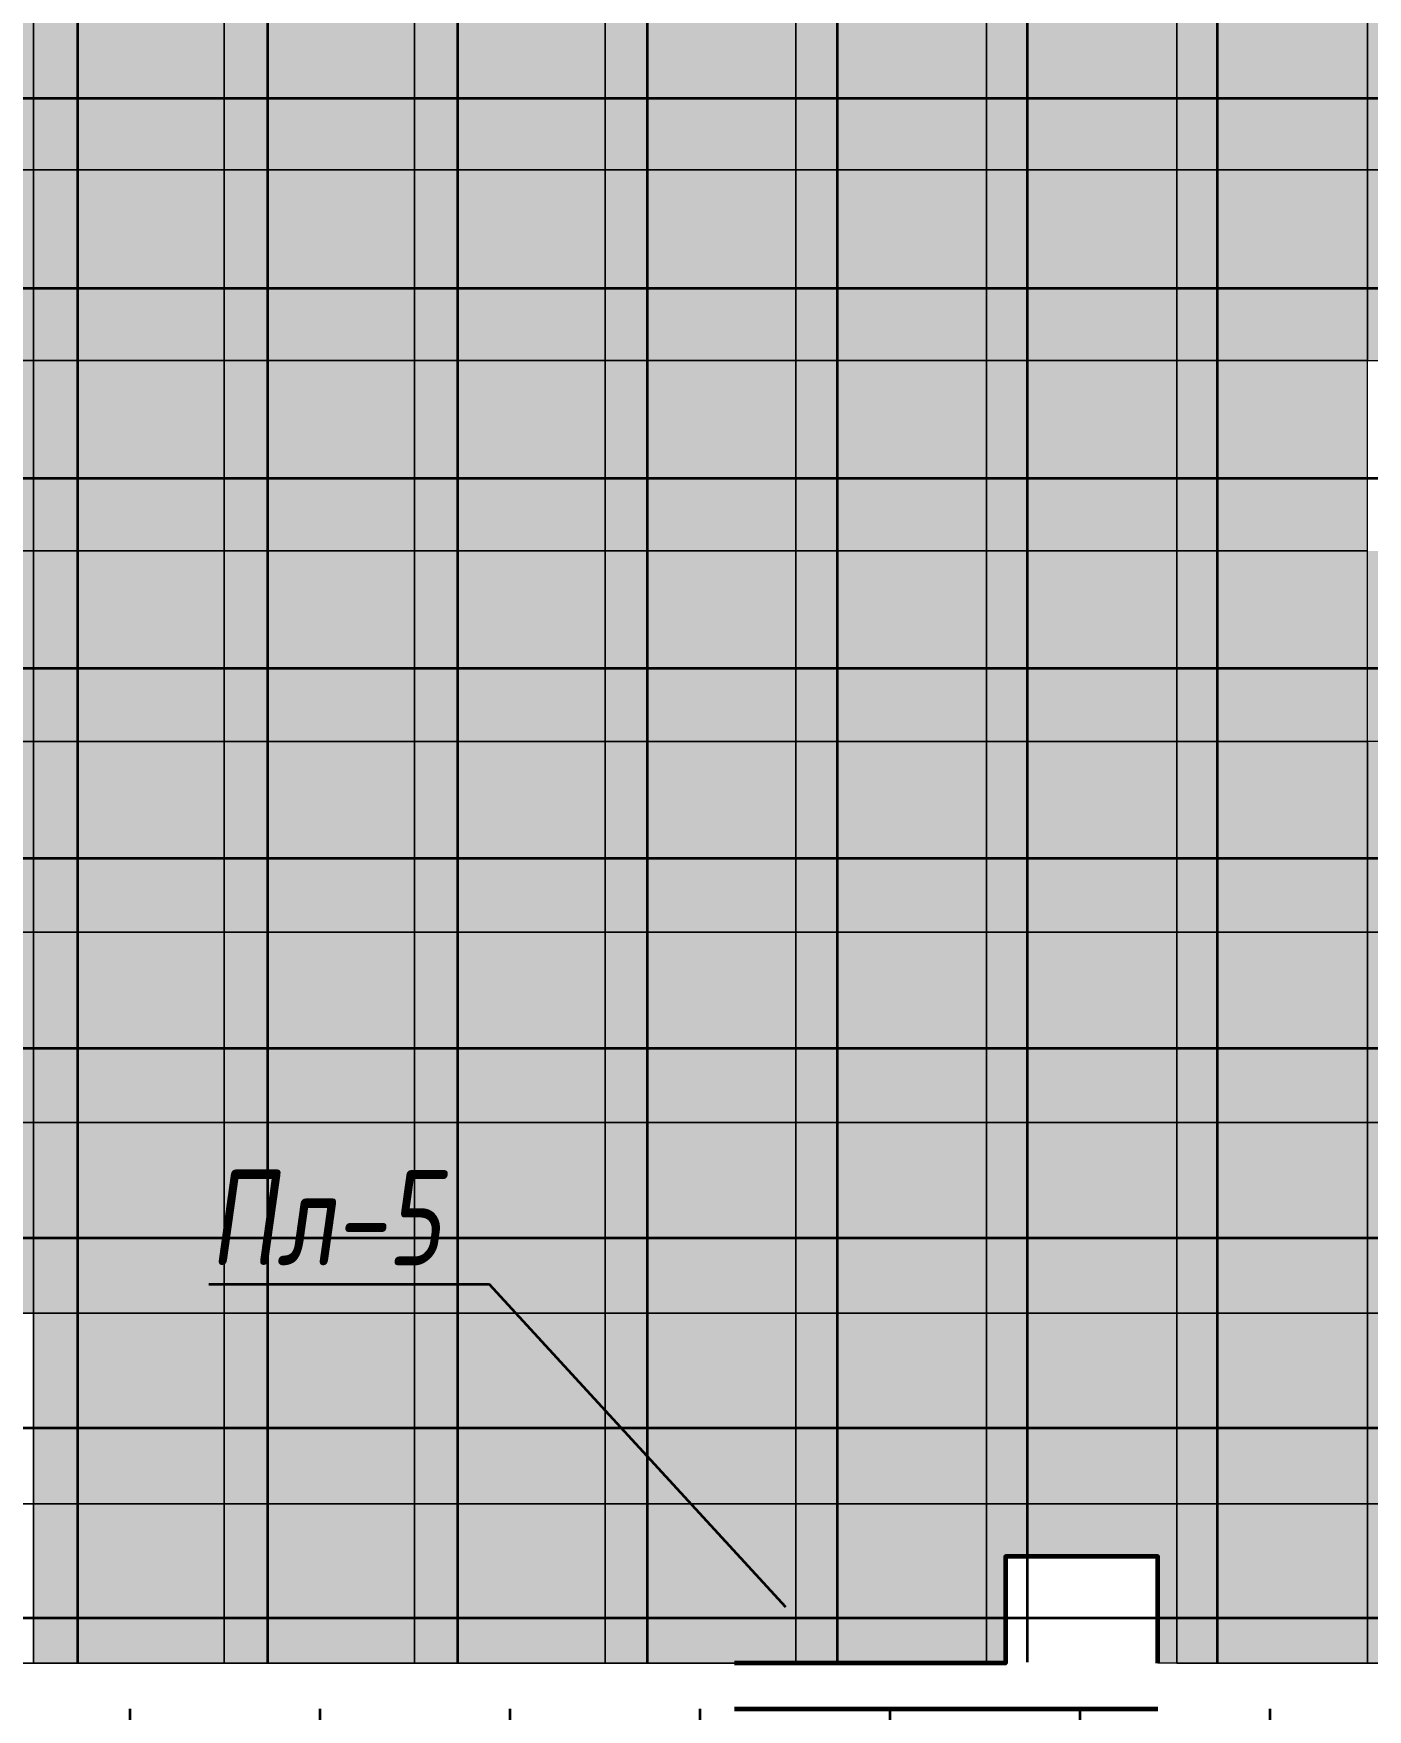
# Model space of a CAD drawing. Header units: millimetres. Extents: x -510890 to 418982, y -118257 to 141350.
# Drawn here: x -65046 to -61546, y -8092 to -3694 of the extents above; entities that cross this region are included whole.
import ezdxf
from ezdxf import colors
from ezdxf.entities.mleader import LeaderData, LeaderLine
from ezdxf.math import Vec2, Vec3

# ---------------------------------------------------------------- set-up
doc = ezdxf.new("R2010")
doc.units = ezdxf.units.MM
doc.layers.add('АР_Площадь контур', color=220, linetype='Continuous', lineweight=35, plot=False)
doc.styles.add('Архитект', font='isocpeur.ttf', dxfattribs={"width": 0.8, "oblique": 8})

msp = doc.modelspace()

# ---------------------------------------------------------------- hatches: boundary and pattern name
at = {"layer": 'АР_Площадь контур', "true_color": 0x000000, "transparency": 33554687}
h = msp.add_hatch(dxfattribs=at)
h.set_pattern_fill('ANSI37', color=18, scale=157, angle=45, style=0)
h.set_pattern_definition([(90, (-46985.16, -81626.3), (-498.475, 0), []), (180, (-46985.16, -81626.3), (-6e-14, -498.475), [])])
h.paths.add_polyline_path([(-59573.5, -7966.3), (-68190.9, -7971.6), (-68175.9, -7690.6), (-68375.9, -7690.6), (-68375.9, -6560.6), (-67775.9, -6560.6), (-67775.9, -6110.6), (-68375.9, -6110.6), (-68375.9, -4552.6), (-68375.9, -3312.6), (-68375.9, 169.4), (-68045.9, 169.4), (-68045.9, 3859.4), (-59558.5, 3862.5)])
at = {"layer": 'АР_Площадь контур', "lineweight": 5, "ltscale": 300, "true_color": 0xb8b9bc, "transparency": 33554687}
h = msp.add_hatch(color=9, dxfattribs=at)
h.dxf.hatch_style = 1
h.paths.add_polyline_path([(-70545.9, 1448.1), (-71045.9, 1448.1)], flags=17)
h.paths.add_polyline_path([(-69545.9, 448.1), (-70045.9, 448.1)], flags=17)
h.paths.add_polyline_path([(-68545.9, -551.9), (-69045.9, -551.9)])
h.paths.add_polyline_path([(-67545.9, -1051.9), (-68045.9, -1051.9), (-68045.9, -1551.9), (-67545.9, -1551.9)])
h.paths.add_polyline_path([(-67545.9, -1551.9), (-68045.9, -1551.9)], flags=17)
h.paths.add_polyline_path([(-67045.9, -1051.9), (-67545.9, -1051.9), (-67545.9, -2051.9), (-67045.9, -2051.9)])
h.paths.add_polyline_path([(-67045.9, -2051.9), (-67545.9, -2051.9), (-67545.9, -2551.9), (-67045.9, -2551.9)])
h.paths.add_polyline_path([(-66545.9, -2051.9), (-67045.9, -2051.9), (-67045.9, -2551.9), (-66545.9, -2551.9)])
h.paths.add_polyline_path([(-66545.9, -2551.9), (-67045.9, -2551.9)], flags=17)
h.paths.add_polyline_path([(-66045.9, -2051.9), (-66545.9, -2051.9), (-66545.9, -3051.9), (-66045.9, -3051.9)])
h.paths.add_polyline_path([(-66045.9, -3051.9), (-66545.9, -3051.9), (-66545.9, -3551.9), (-66045.9, -3551.9)])
h.paths.add_polyline_path([(-65545.9, -3051.9), (-66045.9, -3051.9), (-66045.9, -3551.9), (-65545.9, -3551.9)])
h.paths.add_polyline_path([(-65545.9, -3551.9), (-65545.9, -4051.9)], flags=17)
h.paths.add_polyline_path([(-65045.9, -3051.9), (-65545.9, -3051.9), (-65545.9, -4051.9), (-65045.9, -4051.9)])
h.paths.add_polyline_path([(-65045.9, -4051.9), (-65545.9, -4051.9), (-65545.9, -4551.9), (-65045.9, -4551.9)])
h.paths.add_polyline_path([(-68375.9, -1051.9), (-68375.9, -1551.9), (-68045.9, -1551.9), (-68045.9, -1051.9)])
h.paths.add_polyline_path([(-68375.9, -51.9), (-68375.9, -1051.9), (-68045.9, -1051.9), (-68045.9, -51.9)])
at = {"layer": 'АР_Площадь контур', "true_color": 0x000000, "transparency": 33554687}
h = msp.add_hatch(dxfattribs=at)
h.set_pattern_fill('ANSI37', color=18, scale=157, angle=45, style=0)
h.set_pattern_definition([(90, (2999.9, -126491.3), (-498.475, 0), []), (180, (2999.9, -126491.3), (-6e-14, -498.475), [])])
h.paths.add_polyline_path([(-72318.8, -8090.6), (-72318.8, -13690.6), (-62095.9, -13690.6), (-62095.9, -13690.6), (-62095.9, -24584.8), (-59546, -24584.8), (-59546, -20121.9), (-58736, -20121.9, 0.371959), (-50060.9, -11580.6), (-50060.9, -10640.6), (-44215.9, -10640.6), (-44215.9, -8090.6), (-44495.9, -8090.6), (-44495.9, -7690.6), (-44215.9, -7690.6), (-44215.9, -4675.7), (-44965.9, -4675.7), (-44965.9, -1940.6), (-46605.9, -1940.6), (-46605.9, 859.4), (-56095.9, 859.4), (-56095.9, -1970.6), (-50495.9, -1970.6), (-50495.9, -1690.6), (-49973.5, -1690.6), (-49975.9, -8090.6)])
h.paths.add_polyline_path([(-56495.8, -13690.6), (-56495.8, -14090.6), (-56095.8, -14090.6), (-56095.8, -13690.6)], flags=0)
at = {"layer": 'АР_Площадь контур', "lineweight": 5, "ltscale": 300, "transparency": 33554687}
h = msp.add_hatch(color=252, dxfattribs=at)
h.dxf.hatch_style = 1
h.paths.add_polyline_path([(-64545.9, -51.9), (-65045.9, -51.9), (-65045.9, -551.9), (-64545.9, -551.9)])
h.paths.add_polyline_path([(-64545.9, -551.9), (-65045.9, -551.9)], flags=17)
h.paths.add_polyline_path([(-64045.9, -51.9), (-64545.9, -51.9), (-64545.9, -1051.9), (-64045.9, -1051.9)])
h.paths.add_polyline_path([(-64045.9, -1051.9), (-64545.9, -1051.9), (-64545.9, -1551.9), (-64045.9, -1551.9)])
h.paths.add_polyline_path([(-63545.9, -1051.9), (-64045.9, -1051.9), (-64045.9, -1551.9), (-63545.9, -1551.9)])
h.paths.add_polyline_path([(-63545.9, -1551.9), (-64045.9, -1551.9)], flags=17)
h.paths.add_polyline_path([(-63045.9, -1051.9), (-63545.9, -1051.9), (-63545.9, -2051.9), (-63045.9, -2051.9)])
h.paths.add_polyline_path([(-63045.9, -2051.9), (-63545.9, -2051.9), (-63545.9, -2551.9), (-63045.9, -2551.9)])
h.paths.add_polyline_path([(-62545.9, -2051.9), (-63045.9, -2051.9), (-63045.9, -2551.9), (-62545.9, -2551.9)])
h.paths.add_polyline_path([(-62545.9, -2551.9), (-63045.9, -2551.9)], flags=17)
h.paths.add_polyline_path([(-62045.9, -3051.9), (-62545.9, -3051.9), (-62545.9, -3551.9), (-62045.9, -3551.9)])
h.paths.add_polyline_path([(-61545.9, -3051.9), (-62045.9, -3051.9), (-62045.9, -3551.9), (-61545.9, -3551.9)])
h.paths.add_polyline_path([(-61545.9, -3551.9), (-62045.9, -3551.9)], flags=17)
h.paths.add_polyline_path([(-61045.9, -3051.9), (-61545.9, -3051.9), (-61545.9, -4051.9), (-61045.9, -4051.9)])
h.paths.add_polyline_path([(-61045.9, -4051.9), (-61545.9, -4051.9), (-61545.9, -4551.9), (-61045.9, -4551.9)])
h.paths.add_polyline_path([(-60045.9, -4051.9), (-61045.9, -4051.9), (-61045.9, -4551.9), (-60045.9, -4551.9)])
h.paths.add_polyline_path([(-62095.9, -2051.9), (-62095.9, -2090.6), (-62495.9, -2090.6), (-62495.9, -2051.9), (-62545.9, -2051.9), (-62545.9, -3051.9), (-62045.9, -3051.9), (-62045.9, -2051.9)])
at = {"layer": 'АР_Площадь контур', "lineweight": 5, "ltscale": 300, "true_color": 0xb8b9bc, "transparency": 33554687}
h = msp.add_hatch(color=9, dxfattribs=at)
h.dxf.hatch_style = 1
h.paths.add_polyline_path([(-61545.9, -4051.9), (-62045.9, -4051.9), (-62045.9, -4551.9), (-61545.9, -4551.9)])
h.paths.add_polyline_path([(-61545.9, -3551.9), (-62045.9, -3551.9), (-62045.9, -4051.9), (-61545.9, -4051.9)])
h.paths.add_polyline_path([(-62045.9, -3551.9), (-62545.9, -3551.9), (-62545.9, -4051.9), (-62045.9, -4051.9)])
h.paths.add_polyline_path([(-62545.9, -3551.9), (-63045.9, -3551.9), (-63045.9, -4051.9), (-62545.9, -4051.9)])
h.paths.add_polyline_path([(-62545.9, -3051.9), (-63045.9, -3051.9), (-63045.9, -3551.9), (-62545.9, -3551.9)])
h.paths.add_polyline_path([(-62545.9, -2551.9), (-63045.9, -2551.9), (-63045.9, -3051.9), (-62545.9, -3051.9)])
h.paths.add_polyline_path([(-63045.9, -2551.9), (-63545.9, -2551.9), (-63545.9, -3051.9), (-63045.9, -3051.9)])
h.paths.add_polyline_path([(-63545.9, -2551.9), (-64045.9, -2551.9), (-64045.9, -3051.9), (-63545.9, -3051.9)])
h.paths.add_polyline_path([(-63545.9, -2051.9), (-64045.9, -2051.9), (-64045.9, -2551.9), (-63545.9, -2551.9)])
h.paths.add_polyline_path([(-63545.9, -1551.9), (-64045.9, -1551.9), (-64045.9, -2051.9), (-63545.9, -2051.9)])
h.paths.add_polyline_path([(-64045.9, -1551.9), (-64545.9, -1551.9), (-64545.9, -2051.9), (-64045.9, -2051.9)])
h.paths.add_polyline_path([(-64545.9, -1551.9), (-65045.9, -1551.9), (-65045.9, -2051.9), (-64545.9, -2051.9)])
h.paths.add_polyline_path([(-64545.9, -1051.9), (-65045.9, -1051.9), (-65045.9, -1551.9), (-64545.9, -1551.9)])
h.paths.add_polyline_path([(-64545.9, -551.9), (-65045.9, -551.9), (-65045.9, -1051.9), (-64545.9, -1051.9)])
at = {"layer": 'АР_Площадь контур', "lineweight": 5, "ltscale": 300, "transparency": 33554687}
h = msp.add_hatch(color=252, dxfattribs=at)
h.dxf.hatch_style = 1
h.paths.add_polyline_path([(-66045.9, -2051.9), (-66545.9, -2051.9)], flags=17)
h.paths.add_polyline_path([(-65045.9, -3051.9), (-65545.9, -3051.9)], flags=17)
h.paths.add_polyline_path([(-64545.9, -2551.9), (-65045.9, -2551.9), (-65045.9, -3551.9), (-64545.9, -3551.9)])
h.paths.add_polyline_path([(-64545.9, -3551.9), (-65045.9, -3551.9), (-65045.9, -4051.9), (-64545.9, -4051.9)])
h.paths.add_polyline_path([(-64045.9, -3551.9), (-64545.9, -3551.9), (-64545.9, -4051.9), (-64045.9, -4051.9)])
h.paths.add_polyline_path([(-64045.9, -4051.9), (-64545.9, -4051.9)], flags=17)
h.paths.add_polyline_path([(-63545.9, -3551.9), (-64045.9, -3551.9), (-64045.9, -4551.9), (-63545.9, -4551.9)])
h.paths.add_polyline_path([(-63045.9, -5051.9), (-63545.9, -5051.9)], flags=17)
at = {"layer": 'АР_Площадь контур', "lineweight": 5, "ltscale": 300, "true_color": 0x828487, "transparency": 33554687}
h = msp.add_hatch(color=252, dxfattribs=at)
h.dxf.hatch_style = 1
h.paths.add_polyline_path([(-64545.9, -2551.9), (-65045.9, -2551.9)])
h.paths.add_polyline_path([(-64045.9, -2051.9), (-64545.9, -2051.9), (-64545.9, -3051.9), (-64045.9, -3051.9)])
h.paths.add_polyline_path([(-64045.9, -3051.9), (-64545.9, -3051.9), (-64545.9, -3551.9), (-64045.9, -3551.9)])
h.paths.add_polyline_path([(-63045.9, -3051.9), (-64045.9, -3051.9), (-64045.9, -3551.9), (-63045.9, -3551.9)])
h.paths.add_polyline_path([(-64545.9, -2051.9), (-65045.9, -2051.9), (-65045.9, -2551.9), (-64545.9, -2551.9)])
h.paths.add_polyline_path([(-63545.9, -3551.9), (-63545.9, -4051.9)], flags=17)
h.paths.add_polyline_path([(-63045.9, -3604.4), (-63045.9, -3551.9), (-63382, -3551.9), (-63545.9, -3551.9), (-63545.9, -4051.9), (-63045.9, -4051.9)])
h.paths.add_polyline_path([(-63045.9, -4051.9), (-63545.9, -4051.9), (-63545.9, -4551.9), (-63045.9, -4551.9)])
h.paths.add_polyline_path([(-62045.9, -4051.9), (-63045.9, -4051.9), (-63045.9, -4551.9), (-62045.9, -4551.9)])
at = {"layer": 'АР_Площадь контур', "lineweight": 5, "ltscale": 300, "true_color": 0xb8b9bc, "transparency": 33554687}
h = msp.add_hatch(color=9, dxfattribs=at)
h.dxf.hatch_style = 1
h.paths.add_polyline_path([(-65045.9, -7051.9), (-65545.9, -7051.9)], flags=17)
h.paths.add_polyline_path([(-65045.9, -6551.9), (-65545.9, -6551.9), (-65545.9, -7051.9), (-65045.9, -7051.9)])
h.paths.add_polyline_path([(-65545.9, -6551.9), (-66045.9, -6551.9), (-66045.9, -7051.9), (-65545.9, -7051.9)])
h.paths.add_polyline_path([(-65545.9, -5551.9), (-66045.9, -5551.9), (-66045.9, -6551.9), (-65545.9, -6551.9)])
h.paths.add_polyline_path([(-66045.9, -6051.9), (-66545.9, -6051.9)], flags=17)
h.paths.add_polyline_path([(-66045.9, -5551.9), (-66545.9, -5551.9), (-66545.9, -6051.9), (-66045.9, -6051.9)])
h.paths.add_polyline_path([(-66545.9, -5551.9), (-67045.9, -5551.9), (-67045.9, -6051.9), (-66545.9, -6051.9)])
h.paths.add_polyline_path([(-66545.9, -4551.9), (-67045.9, -4551.9), (-67045.9, -5551.9), (-66545.9, -5551.9)])
h.paths.add_polyline_path([(-67045.9, -5051.9), (-67545.9, -5051.9)])
h.paths.add_polyline_path([(-67045.9, -4551.9), (-67545.9, -4551.9), (-67545.9, -5051.9), (-67045.9, -5051.9)])
h.paths.add_polyline_path([(-67545.9, -4551.9), (-68045.9, -4551.9), (-68045.9, -5051.9), (-67545.9, -5051.9)])
h.paths.add_polyline_path([(-68045.9, -4051.9), (-68545.9, -4051.9)])
h.paths.add_polyline_path([(-69045.9, -3051.9), (-69545.9, -3051.9)], flags=17)
at = {"layer": 'АР_Площадь контур', "lineweight": 5, "ltscale": 300, "true_color": 0xc7c8ca, "transparency": 33554687}
h = msp.add_hatch(color=9, dxfattribs=at)
h.dxf.hatch_style = 1
h.paths.add_polyline_path([(-65046.1, -4551.8), (-64646.2, -4551.9), (-64045.9, -4551.9), (-64045.9, -4051.9), (-65045.9, -4051.9), (-65045.9, -4203.2)])
at = {"layer": 'АР_Площадь контур', "lineweight": 5, "ltscale": 300, "true_color": 0x828487, "transparency": 33554687}
h = msp.add_hatch(color=252, dxfattribs=at)
h.dxf.hatch_style = 1
h.paths.add_polyline_path([(-65045.9, -4551.9), (-65545.9, -4551.9), (-65545.9, -4621.1), (-65045.9, -4621.1)])
h = msp.add_hatch(color=252, dxfattribs=at)
h.dxf.hatch_style = 1
h.paths.add_polyline_path([(-62545.9, -7051.9), (-63045.9, -7051.9), (-63045.9, -7551.9), (-62545.9, -7551.9)])
h.paths.add_polyline_path([(-62545.9, -6551.9), (-63045.9, -6551.9), (-63045.9, -7051.9), (-62545.9, -7051.9)])
h.paths.add_polyline_path([(-63045.9, -6551.9), (-63545.9, -6551.9), (-63545.9, -7051.9), (-63045.9, -7051.9)])
h.paths.add_polyline_path([(-63545.9, -6551.9), (-64045.9, -6551.9), (-64045.9, -7051.9), (-63545.9, -7051.9)])
h.paths.add_polyline_path([(-63545.9, -6051.9), (-64045.9, -6051.9), (-64045.9, -6551.9), (-63545.9, -6551.9)])
h.paths.add_polyline_path([(-63545.9, -5551.9), (-64045.9, -5551.9), (-64045.9, -6051.9), (-63545.9, -6051.9)])
h.paths.add_polyline_path([(-64045.9, -5551.9), (-64545.9, -5551.9), (-64545.9, -6051.9), (-64045.9, -6051.9)])
h.paths.add_polyline_path([(-64545.9, -5551.9), (-65045.9, -5551.9), (-65045.9, -6051.9), (-64545.9, -6051.9)])
h.paths.add_polyline_path([(-64545.9, -5051.9), (-65045.9, -5051.9), (-65045.9, -5551.9), (-64545.9, -5551.9)])
h.paths.add_polyline_path([(-64545.9, -4621.1), (-65045.9, -4621.1), (-65045.9, -5051.9), (-64545.9, -5051.9)])
h.paths.add_polyline_path([(-64545.9, -4551.9), (-65045.9, -4551.9), (-65045.9, -4621.1), (-64545.9, -4621.1)])
h.paths.add_polyline_path([(-63045.9, -7970.5), (-62545.9, -7970.5), (-62545.9, -7551.9), (-63045.9, -7551.9)])
h.paths.add_polyline_path([(-62545.9, -7970.5), (-62495.9, -7970.5), (-62495.9, -7690.6), (-62095.9, -7690.6), (-62095.9, -7970.4), (-62045.9, -7970.4), (-62045.9, -7551.9), (-62545.9, -7551.9)])
h.paths.add_polyline_path([(-62045.9, -7970.4), (-61545.9, -7970.4), (-61545.9, -7551.9), (-62045.9, -7551.9)])
at = {"layer": 'АР_Площадь контур', "lineweight": 5, "ltscale": 300, "true_color": 0xb8b9bc, "transparency": 33554687}
h = msp.add_hatch(color=9, dxfattribs=at)
h.dxf.hatch_style = 1
h.paths.add_polyline_path([(-64045.9, -4551.9), (-64545.9, -4551.9), (-64545.9, -5051.9), (-64045.9, -5051.9)])
at = {"layer": 'АР_Площадь контур', "lineweight": 5, "ltscale": 300, "transparency": 33554687}
h = msp.add_hatch(color=252, dxfattribs=at)
h.dxf.hatch_style = 1
h.paths.add_polyline_path([(-63545.9, -4551.9), (-64045.9, -4551.9), (-64045.9, -4621.1), (-63545.9, -4621.1)])
h = msp.add_hatch(color=252, dxfattribs=at)
h.dxf.hatch_style = 1
h.paths.add_polyline_path([(-63045.9, -4551.9), (-63545.9, -4551.9), (-63545.9, -4621.1), (-63045.9, -4621.1)])
h = msp.add_hatch(color=252, dxfattribs=at)
h.dxf.hatch_style = 1
h.paths.add_polyline_path([(-62545.9, -4551.9), (-63045.9, -4551.9), (-63045.9, -4621.1), (-62545.9, -4621.1)])
at = {"layer": 'АР_Площадь контур', "lineweight": 5, "ltscale": 300, "true_color": 0x828487, "transparency": 33554687}
h = msp.add_hatch(color=252, dxfattribs=at)
h.dxf.hatch_style = 1
h.paths.add_polyline_path([(-62046, -4551.9), (-62546, -4551.9), (-62546, -4621.1), (-62046, -4621.1)])
at = {"layer": 'АР_Площадь контур', "lineweight": 5, "ltscale": 300, "true_color": 0xb8b9bc, "transparency": 33554687}
h = msp.add_hatch(color=9, dxfattribs=at)
h.dxf.hatch_style = 1
h.paths.add_polyline_path([(-61545.9, -4551.9), (-62045.9, -4551.9), (-62045.9, -5051.9), (-61545.9, -5051.9)])
at = {"layer": 'АР_Площадь контур', "lineweight": 5, "ltscale": 300, "true_color": 0x828487, "transparency": 33554687}
h = msp.add_hatch(color=252, dxfattribs=at)
h.dxf.hatch_style = 1
h.paths.add_polyline_path([(-65045.9, -4621.1), (-65545.9, -4621.1), (-65545.9, -5051.9), (-65045.9, -5051.9)])
at = {"layer": 'АР_Площадь контур', "lineweight": 5, "ltscale": 300, "transparency": 33554687}
h = msp.add_hatch(color=252, dxfattribs=at)
h.dxf.hatch_style = 1
h.paths.add_polyline_path([(-63545.9, -4621.1), (-64045.9, -4621.1), (-64045.9, -5051.9), (-63545.9, -5051.9)])
h = msp.add_hatch(color=252, dxfattribs=at)
h.dxf.hatch_style = 1
h.paths.add_polyline_path([(-63045.9, -4621.1), (-63545.9, -4621.1), (-63545.9, -5051.9), (-63045.9, -5051.9)])
h = msp.add_hatch(color=252, dxfattribs=at)
h.dxf.hatch_style = 1
h.paths.add_polyline_path([(-62545.9, -4621.1), (-63045.9, -4621.1), (-63045.9, -5051.9), (-62545.9, -5051.9)])
at = {"layer": 'АР_Площадь контур', "lineweight": 5, "ltscale": 300, "true_color": 0x828487, "transparency": 33554687}
h = msp.add_hatch(color=252, dxfattribs=at)
h.dxf.hatch_style = 1
h.paths.add_polyline_path([(-62046, -4621.1), (-62546, -4621.1), (-62546, -5051.9), (-62046, -5051.9)])
at = {"layer": 'АР_Площадь контур', "lineweight": 5, "ltscale": 300, "transparency": 33554687}
h = msp.add_hatch(color=252, dxfattribs=at)
h.dxf.hatch_style = 1
h.paths.add_polyline_path([(-65045.9, -5051.9), (-65545.9, -5051.9), (-65545.9, -5551.9), (-65045.9, -5551.9)])
at = {"layer": 'АР_Площадь контур', "lineweight": 5, "ltscale": 300, "true_color": 0xb8b9bc, "transparency": 33554687}
h = msp.add_hatch(color=9, dxfattribs=at)
h.dxf.hatch_style = 1
h.paths.add_polyline_path([(-64045.9, -5051.9), (-64545.9, -5051.9), (-64545.9, -5551.9), (-64045.9, -5551.9)])
h = msp.add_hatch(color=9, dxfattribs=at)
h.dxf.hatch_style = 1
h.paths.add_polyline_path([(-63545.9, -5051.9), (-64045.9, -5051.9), (-64045.9, -5551.9), (-63545.9, -5551.9)])
h = msp.add_hatch(color=9, dxfattribs=at)
h.dxf.hatch_style = 1
h.paths.add_polyline_path([(-63045.9, -5051.9), (-63545.9, -5051.9), (-63545.9, -6051.9), (-63045.9, -6051.9)])
at = {"layer": 'АР_Площадь контур', "lineweight": 5, "ltscale": 300, "transparency": 33554687}
h = msp.add_hatch(color=252, dxfattribs=at)
h.dxf.hatch_style = 1
h.paths.add_polyline_path([(-62545.9, -5051.9), (-63045.9, -5051.9), (-63045.9, -5551.9), (-62545.9, -5551.9)])
at = {"layer": 'АР_Площадь контур', "lineweight": 5, "ltscale": 300, "true_color": 0x828487, "transparency": 33554687}
h = msp.add_hatch(color=252, dxfattribs=at)
h.dxf.hatch_style = 1
h.paths.add_polyline_path([(-62046, -5051.9), (-62546, -5051.9), (-62546, -5551.9), (-62046, -5551.9)])
h = msp.add_hatch(color=252, dxfattribs=at)
h.dxf.hatch_style = 1
h.paths.add_polyline_path([(-61546, -5051.9), (-62046, -5051.9), (-62046, -5551.9), (-61546, -5551.9)])
h = msp.add_hatch(color=252, dxfattribs=at)
h.dxf.hatch_style = 1
h.paths.add_polyline_path([(-61046, -5051.9), (-61546, -5051.9), (-61546, -5551.9), (-61046, -5551.9)])
at = {"layer": 'АР_Площадь контур', "lineweight": 5, "ltscale": 300, "transparency": 33554687}
h = msp.add_hatch(color=252, dxfattribs=at)
h.dxf.hatch_style = 1
h.paths.add_polyline_path([(-65045.9, -5551.9), (-65545.9, -5551.9), (-65545.9, -6051.9), (-65045.9, -6051.9)])
h = msp.add_hatch(color=252, dxfattribs=at)
h.dxf.hatch_style = 1
h.paths.add_polyline_path([(-62545.9, -5551.9), (-63045.9, -5551.9), (-63045.9, -6051.9), (-62545.9, -6051.9)])
h = msp.add_hatch(color=252, dxfattribs=at)
h.dxf.hatch_style = 1
h.paths.add_polyline_path([(-62045.9, -5551.9), (-62545.9, -5551.9), (-62545.9, -6051.9), (-62045.9, -6051.9)])
h = msp.add_hatch(color=252, dxfattribs=at)
h.dxf.hatch_style = 1
h.paths.add_polyline_path([(-61545.9, -5551.9), (-62045.9, -5551.9), (-62045.9, -6051.9), (-61545.9, -6051.9)])
at = {"layer": 'АР_Площадь контур', "lineweight": 5, "ltscale": 300, "true_color": 0x828487, "transparency": 33554687}
h = msp.add_hatch(color=252, dxfattribs=at)
h.dxf.hatch_style = 1
h.paths.add_polyline_path([(-61046, -5551.9), (-61546, -5551.9), (-61546, -6051.9), (-61046, -6051.9)])
at = {"layer": 'АР_Площадь контур', "lineweight": 5, "ltscale": 300, "transparency": 33554687}
h = msp.add_hatch(color=252, dxfattribs=at)
h.dxf.hatch_style = 1
h.paths.add_polyline_path([(-65045.9, -6051.9), (-65545.9, -6051.9), (-65545.9, -6551.9), (-65045.9, -6551.9)])
h = msp.add_hatch(color=252, dxfattribs=at)
h.dxf.hatch_style = 1
h.paths.add_polyline_path([(-64545.9, -6051.9), (-65045.9, -6051.9), (-65045.9, -6551.9), (-64545.9, -6551.9)])
h.paths.add_polyline_path([(-64545.9, -6551.9), (-65045.9, -6551.9)], flags=17)
h.paths.add_polyline_path([(-64045.9, -6051.9), (-64545.9, -6051.9), (-64545.9, -7051.9), (-64045.9, -7051.9)])
h.paths.add_polyline_path([(-64045.9, -7051.9), (-64545.9, -7051.9), (-64545.9, -7551.9), (-64045.9, -7551.9)])
h.paths.add_polyline_path([(-63545.9, -7051.9), (-64045.9, -7051.9), (-64045.9, -7551.9), (-63545.9, -7551.9)])
h.paths.add_polyline_path([(-63545.9, -7551.9), (-64045.9, -7551.9)], flags=17)
h.paths.add_polyline_path([(-62545.9, -8551.9), (-63045.9, -8551.9)], flags=17)
h.paths.add_polyline_path([(-61545.9, -9551.9), (-62045.9, -9551.9)], flags=17)
h.paths.add_polyline_path([(-63545.9, -7970.5), (-63045.9, -7970.5), (-63045.9, -7051.9), (-63545.9, -7051.9)])
at = {"layer": 'АР_Площадь контур', "lineweight": 5, "ltscale": 300, "true_color": 0xb8b9bc, "transparency": 33554687}
h = msp.add_hatch(color=9, dxfattribs=at)
h.dxf.hatch_style = 1
h.paths.add_polyline_path([(-63045.9, -6051.9), (-63545.9, -6051.9), (-63545.9, -6551.9), (-63045.9, -6551.9)])
h = msp.add_hatch(color=9, dxfattribs=at)
h.dxf.hatch_style = 1
h.paths.add_polyline_path([(-62545.9, -6051.9), (-63045.9, -6051.9), (-63045.9, -6551.9), (-62545.9, -6551.9)])
h = msp.add_hatch(color=9, dxfattribs=at)
h.dxf.hatch_style = 1
h.paths.add_polyline_path([(-62045.9, -6051.9), (-62545.9, -6051.9), (-62545.9, -7051.9), (-62045.9, -7051.9)])
at = {"layer": 'АР_Площадь контур', "lineweight": 5, "ltscale": 300, "transparency": 33554687}
h = msp.add_hatch(color=252, dxfattribs=at)
h.dxf.hatch_style = 1
h.paths.add_polyline_path([(-61545.9, -6051.9), (-62045.9, -6051.9), (-62045.9, -6551.9), (-61545.9, -6551.9)])
at = {"layer": 'АР_Площадь контур', "lineweight": 5, "ltscale": 300, "true_color": 0x828487, "transparency": 33554687}
h = msp.add_hatch(color=252, dxfattribs=at)
h.dxf.hatch_style = 1
h.paths.add_polyline_path([(-61046, -6051.9), (-61546, -6051.9), (-61546, -6551.9), (-61046, -6551.9)])
at = {"layer": 'АР_Площадь контур', "lineweight": 5, "ltscale": 300, "true_color": 0xb8b9bc, "transparency": 33554687}
h = msp.add_hatch(color=9, dxfattribs=at)
h.dxf.hatch_style = 1
h.paths.add_polyline_path([(-64545.9, -7051.9), (-65045.9, -7051.9), (-65045.9, -7551.9), (-64545.9, -7551.9)])
h.paths.add_polyline_path([(-64545.9, -6551.9), (-65045.9, -6551.9), (-65045.9, -7051.9), (-64545.9, -7051.9)])
h.paths.add_polyline_path([(-65045.9, -7970.5), (-64545.9, -7970.5), (-64545.9, -7551.9), (-65045.9, -7551.9)])
h.paths.add_polyline_path([(-64545.9, -7970.5), (-64045.9, -7970.5), (-64045.9, -7551.9), (-64545.9, -7551.9)])
h.paths.add_polyline_path([(-64045.9, -7970.5), (-63545.9, -7970.5), (-63545.9, -7551.9), (-64045.9, -7551.9)])
at = {"layer": 'АР_Площадь контур', "lineweight": 5, "ltscale": 300, "transparency": 33554687}
h = msp.add_hatch(color=252, dxfattribs=at)
h.dxf.hatch_style = 1
h.paths.add_polyline_path([(-61545.9, -6551.9), (-62045.9, -6551.9), (-62045.9, -7051.9), (-61545.9, -7051.9)])
h = msp.add_hatch(color=252, dxfattribs=at)
h.dxf.hatch_style = 1
h.paths.add_polyline_path([(-61045.9, -6551.9), (-61545.9, -6551.9), (-61545.9, -7051.9), (-61045.9, -7051.9)])
at = {"layer": 'АР_Площадь контур', "lineweight": 5, "ltscale": 300, "true_color": 0xb8b9bc, "transparency": 33554687}
h = msp.add_hatch(color=9, dxfattribs=at)
h.dxf.hatch_style = 1
h.paths.add_polyline_path([(-62045.9, -7051.9), (-62545.9, -7051.9), (-62545.9, -7551.9), (-62045.9, -7551.9)])
h = msp.add_hatch(color=9, dxfattribs=at)
h.dxf.hatch_style = 1
h.paths.add_polyline_path([(-61545.9, -7051.9), (-62045.9, -7051.9), (-62045.9, -7551.9), (-61545.9, -7551.9)])
h = msp.add_hatch(color=9, dxfattribs=at)
h.dxf.hatch_style = 1
h.paths.add_polyline_path([(-61545.9, -7970.4), (-61045.9, -7970.5), (-61045.9, -7051.9), (-61545.9, -7051.9)])

# ---------------------------------------------------------------- linework, layer by layer
at = {"layer": 'АР_Площадь контур', "lineweight": 5}
msp.add_lwpolyline([(-62095.9, -7970.4), (-62095.9, -7690.6), (-62495.9, -7690.6), (-62495.9, -7970.5), (-68095.9, -7970.5), (-68095.9, -7690.6), (-68375.9, -7690.6), (-68375.9, -2090.6), (-68095.9, -2090.6), (-68095.9, -1690.6), (-68375.9, -1690.6), (-68375.9, 169.4), (-68045.9, 169.4), (-68045.9, 3859.4), (-59545.9, 3859.4), (-59546, -7970.7), (-62095.9, -7970.4)], dxfattribs=at)
at = {"layer": 'АР_Площадь контур', "lineweight": 5, "ltscale": 300}
for points in [[(-65045.9, -4051.9), (-65045.9, -3551.9), (-65545.9, -3551.9), (-65545.9, -4051.9), (-65045.9, -4051.9)], [(-64545.9, -4051.9), (-64545.9, -3551.9), (-65045.9, -3551.9), (-65045.9, -4051.9), (-64545.9, -4051.9)], [(-64045.9, -4051.9), (-64045.9, -3551.9), (-64545.9, -3551.9), (-64545.9, -4051.9), (-64045.9, -4051.9)], [(-63545.9, -4051.9), (-63545.9, -3551.9), (-64045.9, -3551.9), (-64045.9, -4051.9), (-63545.9, -4051.9)], [(-63045.9, -4051.9), (-63045.9, -3551.9), (-63545.9, -3551.9), (-63545.9, -4051.9), (-63045.9, -4051.9)], [(-62545.9, -4051.9), (-62545.9, -3551.9), (-63045.9, -3551.9), (-63045.9, -4051.9), (-62545.9, -4051.9)], [(-62045.9, -4051.9), (-62045.9, -3551.9), (-62545.9, -3551.9), (-62545.9, -4051.9), (-62045.9, -4051.9)], [(-61545.9, -4051.9), (-61545.9, -3551.9), (-62045.9, -3551.9), (-62045.9, -4051.9), (-61545.9, -4051.9)], [(-61045.9, -4051.9), (-61045.9, -3551.9), (-61545.9, -3551.9), (-61545.9, -4051.9), (-61045.9, -4051.9)], [(-65045.9, -4551.9), (-65045.9, -4051.9), (-65545.9, -4051.9), (-65545.9, -4551.9), (-65045.9, -4551.9)], [(-64545.9, -4551.9), (-64545.9, -4051.9), (-65045.9, -4051.9), (-65045.9, -4551.9)], [(-64045.9, -4551.9), (-64045.9, -4051.9), (-64545.9, -4051.9), (-64545.9, -4551.9), (-64045.9, -4551.9)], [(-63545.9, -4551.9), (-63545.9, -4051.9), (-64045.9, -4051.9), (-64045.9, -4551.9), (-63545.9, -4551.9)], [(-63045.9, -4551.9), (-63045.9, -4051.9), (-63545.9, -4051.9), (-63545.9, -4551.9), (-63045.9, -4551.9)], [(-62545.9, -4551.9), (-62545.9, -4051.9), (-63045.9, -4051.9), (-63045.9, -4551.9), (-62545.9, -4551.9)], [(-62045.9, -4551.9), (-62045.9, -4051.9), (-62545.9, -4051.9), (-62545.9, -4551.9), (-62045.9, -4551.9)], [(-61545.9, -4551.9), (-61545.9, -4051.9), (-62045.9, -4051.9), (-62045.9, -4551.9), (-61545.9, -4551.9)], [(-61045.9, -4551.9), (-61045.9, -4051.9), (-61545.9, -4051.9), (-61545.9, -4551.9), (-61045.9, -4551.9)], [(-65045.9, -5051.9), (-65045.9, -4551.9), (-65545.9, -4551.9), (-65545.9, -5051.9), (-65045.9, -5051.9)], [(-64545.9, -5051.9), (-64545.9, -4551.9), (-65045.9, -4551.9), (-65045.9, -5051.9), (-64545.9, -5051.9)], [(-65045.9, -4551.9), (-64545.9, -4551.9)], [(-64045.9, -5051.9), (-64045.9, -4551.9), (-64545.9, -4551.9), (-64545.9, -5051.9), (-64045.9, -5051.9)], [(-63545.9, -5051.9), (-63545.9, -4551.9), (-64045.9, -4551.9), (-64045.9, -5051.9), (-63545.9, -5051.9)], [(-63045.9, -5051.9), (-63045.9, -4551.9), (-63545.9, -4551.9), (-63545.9, -5051.9), (-63045.9, -5051.9)], [(-62545.9, -5051.9), (-62545.9, -4551.9), (-63045.9, -4551.9), (-63045.9, -5051.9), (-62545.9, -5051.9)], [(-62045.9, -5051.9), (-62045.9, -4551.9), (-62545.9, -4551.9), (-62545.9, -5051.9), (-62045.9, -5051.9)], [(-61545.9, -5051.9), (-61545.9, -4551.9), (-62045.9, -4551.9), (-62045.9, -5051.9), (-61545.9, -5051.9)], [(-65045.9, -5551.9), (-65045.9, -5051.9), (-65545.9, -5051.9), (-65545.9, -5551.9), (-65045.9, -5551.9)], [(-64545.9, -5551.9), (-64545.9, -5051.9), (-65045.9, -5051.9), (-65045.9, -5551.9), (-64545.9, -5551.9)], [(-64045.9, -5551.9), (-64045.9, -5051.9), (-64545.9, -5051.9), (-64545.9, -5551.9), (-64045.9, -5551.9)], [(-63545.9, -5551.9), (-63545.9, -5051.9), (-64045.9, -5051.9), (-64045.9, -5551.9), (-63545.9, -5551.9)], [(-63045.9, -5551.9), (-63045.9, -5051.9), (-63545.9, -5051.9), (-63545.9, -5551.9), (-63045.9, -5551.9)], [(-62545.9, -5551.9), (-62545.9, -5051.9), (-63045.9, -5051.9), (-63045.9, -5551.9), (-62545.9, -5551.9)], [(-62045.9, -5551.9), (-62045.9, -5051.9), (-62545.9, -5051.9), (-62545.9, -5551.9), (-62045.9, -5551.9)], [(-61545.9, -5551.9), (-61545.9, -5051.9), (-62045.9, -5051.9), (-62045.9, -5551.9), (-61545.9, -5551.9)], [(-65045.9, -6051.9), (-65045.9, -5551.9), (-65545.9, -5551.9), (-65545.9, -6051.9), (-65045.9, -6051.9)], [(-64545.9, -6051.9), (-64545.9, -5551.9), (-65045.9, -5551.9), (-65045.9, -6051.9), (-64545.9, -6051.9)], [(-64045.9, -6051.9), (-64045.9, -5551.9), (-64545.9, -5551.9), (-64545.9, -6051.9), (-64045.9, -6051.9)], [(-63545.9, -6051.9), (-63545.9, -5551.9), (-64045.9, -5551.9), (-64045.9, -6051.9), (-63545.9, -6051.9)], [(-63045.9, -6051.9), (-63045.9, -5551.9), (-63545.9, -5551.9), (-63545.9, -6051.9), (-63045.9, -6051.9)], [(-62545.9, -6051.9), (-62545.9, -5551.9), (-63045.9, -5551.9), (-63045.9, -6051.9), (-62545.9, -6051.9)], [(-62045.9, -6051.9), (-62045.9, -5551.9), (-62545.9, -5551.9), (-62545.9, -6051.9), (-62045.9, -6051.9)], [(-61545.9, -6051.9), (-61545.9, -5551.9), (-62045.9, -5551.9), (-62045.9, -6051.9), (-61545.9, -6051.9)], [(-61045.9, -6051.9), (-61045.9, -5551.9), (-61545.9, -5551.9), (-61545.9, -6051.9), (-61045.9, -6051.9)], [(-65045.9, -6551.9), (-65045.9, -6051.9), (-65545.9, -6051.9), (-65545.9, -6551.9), (-65045.9, -6551.9)], [(-64545.9, -6551.9), (-64545.9, -6051.9), (-65045.9, -6051.9), (-65045.9, -6551.9), (-64545.9, -6551.9)], [(-64045.9, -6551.9), (-64045.9, -6051.9), (-64545.9, -6051.9), (-64545.9, -6551.9), (-64045.9, -6551.9)], [(-63545.9, -6551.9), (-63545.9, -6051.9), (-64045.9, -6051.9), (-64045.9, -6551.9), (-63545.9, -6551.9)], [(-63045.9, -6551.9), (-63045.9, -6051.9), (-63545.9, -6051.9), (-63545.9, -6551.9), (-63045.9, -6551.9)], [(-62545.9, -6551.9), (-62545.9, -6051.9), (-63045.9, -6051.9), (-63045.9, -6551.9), (-62545.9, -6551.9)], [(-62045.9, -6551.9), (-62045.9, -6051.9), (-62545.9, -6051.9), (-62545.9, -6551.9), (-62045.9, -6551.9)], [(-61545.9, -6551.9), (-61545.9, -6051.9), (-62045.9, -6051.9), (-62045.9, -6551.9), (-61545.9, -6551.9)], [(-61045.9, -6551.9), (-61045.9, -6051.9), (-61545.9, -6051.9), (-61545.9, -6551.9), (-61045.9, -6551.9)], [(-65045.9, -7051.9), (-65045.9, -6551.9), (-65545.9, -6551.9), (-65545.9, -7051.9), (-65045.9, -7051.9)], [(-64545.9, -7051.9), (-64545.9, -6551.9), (-65045.9, -6551.9), (-65045.9, -7051.9), (-64545.9, -7051.9)], [(-64045.9, -7051.9), (-64045.9, -6551.9), (-64545.9, -6551.9), (-64545.9, -7051.9), (-64045.9, -7051.9)], [(-63545.9, -7051.9), (-63545.9, -6551.9), (-64045.9, -6551.9), (-64045.9, -7051.9), (-63545.9, -7051.9)], [(-63045.9, -7051.9), (-63045.9, -6551.9), (-63545.9, -6551.9), (-63545.9, -7051.9), (-63045.9, -7051.9)], [(-62545.9, -7051.9), (-62545.9, -6551.9), (-63045.9, -6551.9), (-63045.9, -7051.9), (-62545.9, -7051.9)], [(-62045.9, -7051.9), (-62045.9, -6551.9), (-62545.9, -6551.9), (-62545.9, -7051.9), (-62045.9, -7051.9)], [(-61545.9, -7051.9), (-61545.9, -6551.9), (-62045.9, -6551.9), (-62045.9, -7051.9), (-61545.9, -7051.9)], [(-61045.9, -7051.9), (-61045.9, -6551.9), (-61545.9, -6551.9), (-61545.9, -7051.9), (-61045.9, -7051.9)], [(-65045.9, -7551.9), (-65045.9, -7051.9), (-65545.9, -7051.9), (-65545.9, -7551.9), (-65045.9, -7551.9)], [(-64545.9, -7551.9), (-64545.9, -7051.9), (-65045.9, -7051.9), (-65045.9, -7551.9), (-64545.9, -7551.9)], [(-64045.9, -7551.9), (-64045.9, -7051.9), (-64545.9, -7051.9), (-64545.9, -7551.9), (-64045.9, -7551.9)], [(-63545.9, -7551.9), (-63545.9, -7051.9), (-64045.9, -7051.9), (-64045.9, -7551.9), (-63545.9, -7551.9)], [(-63045.9, -7551.9), (-63045.9, -7051.9), (-63545.9, -7051.9), (-63545.9, -7551.9), (-63045.9, -7551.9)], [(-62545.9, -7551.9), (-62545.9, -7051.9), (-63045.9, -7051.9), (-63045.9, -7551.9), (-62545.9, -7551.9)], [(-62045.9, -7551.9), (-62045.9, -7051.9), (-62545.9, -7051.9), (-62545.9, -7551.9), (-62045.9, -7551.9)], [(-61545.9, -7551.9), (-61545.9, -7051.9), (-62045.9, -7051.9), (-62045.9, -7551.9), (-61545.9, -7551.9)], [(-61045.9, -7551.9), (-61045.9, -7051.9), (-61545.9, -7051.9), (-61545.9, -7551.9), (-61045.9, -7551.9)], [(-65045.9, -7970.5), (-65045.9, -7551.9), (-65545.9, -7551.9), (-65545.9, -7970.5), (-65045.9, -7970.5)], [(-64545.9, -7970.5), (-64545.9, -7551.9), (-65045.9, -7551.9), (-65045.9, -7970.5), (-64545.9, -7970.5)], [(-64045.9, -7970.5), (-64045.9, -7551.9), (-64545.9, -7551.9), (-64545.9, -7970.5), (-64045.9, -7970.5)], [(-63545.9, -7970.5), (-63545.9, -7551.9), (-64045.9, -7551.9), (-64045.9, -7970.5), (-63545.9, -7970.5)], [(-63045.9, -7970.5), (-63045.9, -7551.9), (-63545.9, -7551.9), (-63545.9, -7970.5), (-63045.9, -7970.5)], [(-62545.9, -7970.5), (-62545.9, -7551.9), (-63045.9, -7551.9), (-63045.9, -7970.5), (-62545.9, -7970.5)], [(-62045.9, -7970.5), (-62045.9, -7551.9), (-62545.9, -7551.9), (-62545.9, -7970.5)], [(-61545.9, -7970.5), (-61545.9, -7551.9), (-62045.9, -7551.9), (-62045.9, -7970.5), (-61545.9, -7970.5)], [(-61045.9, -7970.5), (-61045.9, -7551.9), (-61545.9, -7551.9), (-61545.9, -7970.5), (-61045.9, -7970.5)]]:
    msp.add_lwpolyline(points, dxfattribs=at)
at = {"layer": 'АР_Площадь контур', "lineweight": 60}
for points in [[(-62095.9, -7970.4), (-62095.9, -7690.6), (-62495.9, -7690.6), (-62495.9, -7970.6), (-63206.4, -7970.6)], [(-63206.4, -8090.6), (-62095.9, -8090.6)]]:
    msp.add_lwpolyline(points, dxfattribs=at)

# ---------------------------------------------------------------- leaders
at = {"layer": 'АР_Площадь контур'}
ml = msp.add_multileader_mtext('Standard', dxfattribs=at)
ml.set_content('Пл-5', color=256, style='Архитект')
ml.set_leader_properties(color=256, linetype='ByLayer', lineweight=-1)
ml.build(insert=Vec2(0, 0))
ml.multileader.update_dxf_attribs({"text_left_attachment_type": 6, "text_right_attachment_type": 6, "dogleg_length": 25, "arrow_head_size": 200})
ctx = ml.context
ctx.base_point, ctx.char_height, ctx.arrow_head_size, ctx.landing_gap_size, ctx.plane_origin = Vec3(-64685.1, -6976.4), 250, 200, 100, Vec3(-77571.2, -7218)
ctx.left_attachment, ctx.right_attachment = 6, 6
notes = []
notes.append((ctx, [(0, (1, 1, 0), (-63849.8, -6976.4), (-1, 0), 25, [(1, [(-62937, -7970.6)], 0, [])])]))
ctx.mtext.insert, ctx.mtext.width, ctx.mtext.defined_height, ctx.mtext.line_spacing_style, ctx.mtext.flow_direction = Vec3(-64585.1, -6676.4), 3549.472, 1007.6, 2, 5
for ctx, leaders in notes:
    for number, flags, end, landing, length, lines in leaders:
        leader = LeaderData()
        leader.index, (leader.has_last_leader_line, leader.has_dogleg_vector, leader.attachment_direction) = number, flags
        leader.last_leader_point, leader.dogleg_vector, leader.dogleg_length = Vec3(end), Vec3(landing), length
        for number, points, colour, breaks in lines:
            line = LeaderLine()
            line.index, line.vertices, line.color, line.breaks = number, Vec3.list(points), colors.encode_raw_color(colour), breaks
            leader.lines.append(line)
        ctx.leaders.append(leader)

doc.saveas('drawing.dxf')
